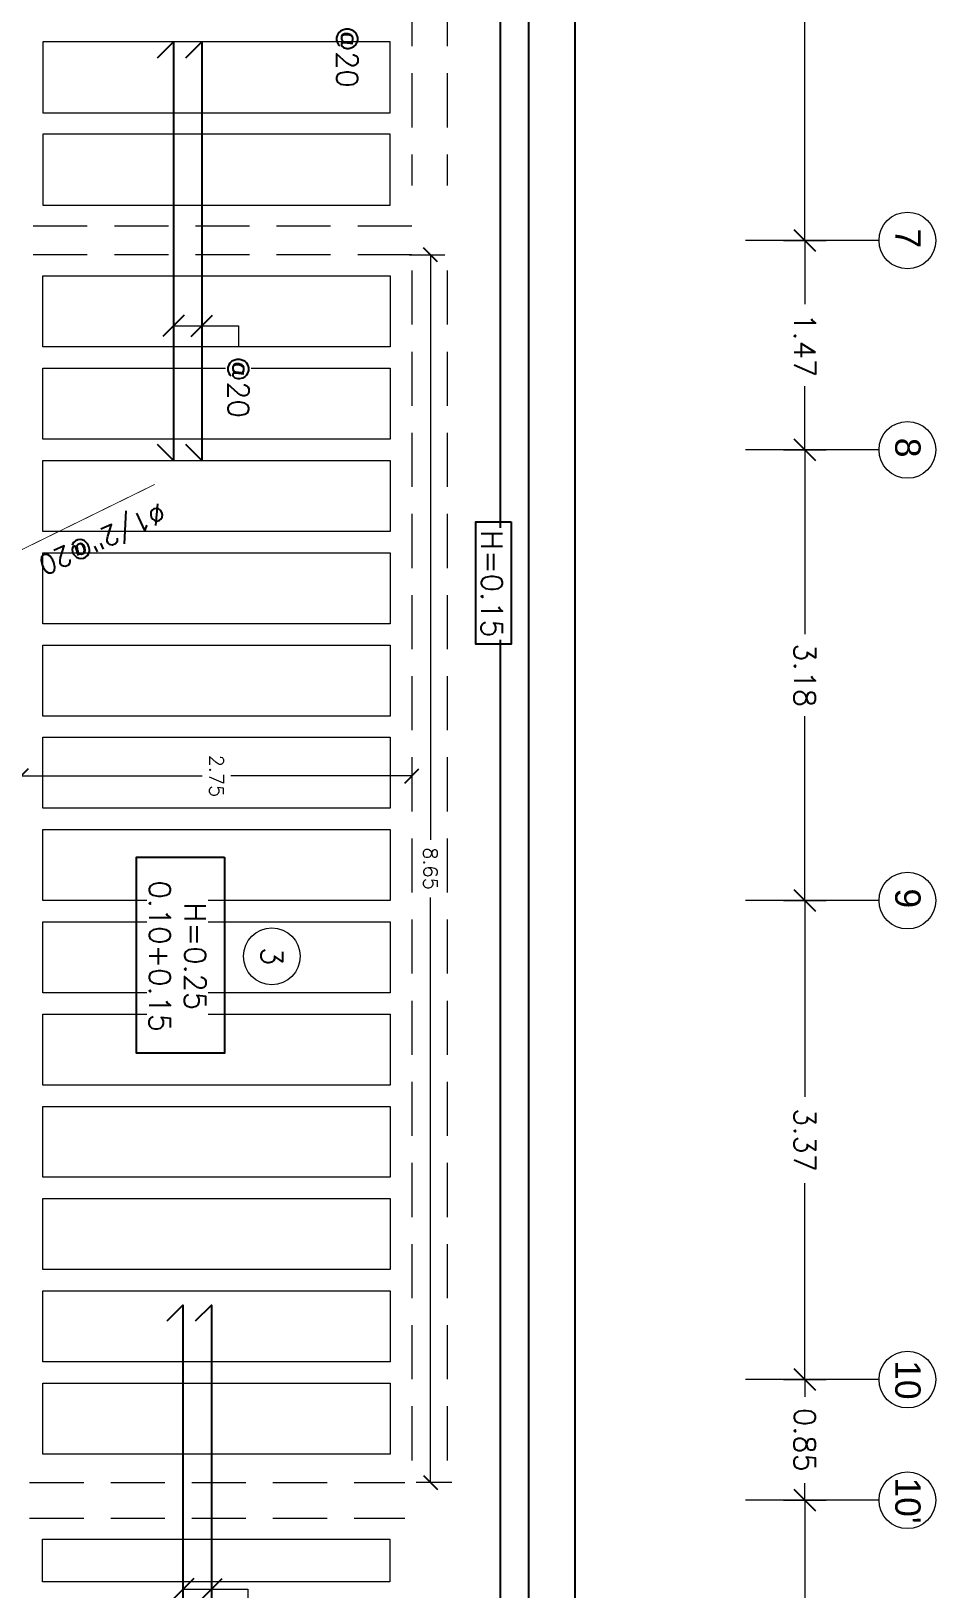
# Model space of a CAD drawing. Header units: metres. Extents: x -44 to 358, y -286 to 66.
# Drawn here: x 32.35 to 38.72, y -274.04 to -263.07 of the extents above; entities that cross this region are included whole.
import ezdxf
from ezdxf.enums import TextEntityAlignment as Align

# ---------------------------------------------------------------- set-up
doc = ezdxf.new("R2010")
doc.units = ezdxf.units.M
doc.header["$LTSCALE"] = 0.3
doc.header["$PDMODE"] = 3
doc.linetypes.add('Grid Line 1_2_', pattern=[22.225, 12.7, -3.175, 3.175, -3.175])
doc.linetypes.add('HIDDEN', pattern=[9.525, 6.35, -3.175])
for name, color, linetype, lineweight in [('0-S-GRID', 1, 'Continuous', 9), ('0-S-GRID-IDEN', 1, 'Continuous', 9), ('BOVEDILLA', 8, 'Continuous', 5), ('Columnas', 7, 'Continuous', 18), ('VIGAS', 1, 'HIDDEN', 15)]:
    doc.layers.add(name, color=color, linetype=linetype, lineweight=lineweight)
for name, color, linetype in [('ACERO', 5, 'Continuous'), ('BP', 3, 'Continuous'), ('DIMCOL', 4, 'Continuous'), ('DIMTEXTO', 4, 'Continuous'), ('REBAR', 5, 'Continuous')]:
    doc.layers.add(name, color=color, linetype=linetype)
doc.styles.add('Arial_2', font='arial.ttf', dxfattribs={"height": 0.2})
doc.styles.add('SMPLEX', font='simplex.shx')
doc.dimstyles.new('DIM-50', dxfattribs={"dimscale": 0.5, "dimtxt": 0.2, "dimasz": 0.2, "dimexe": 0.2, "dimexo": 0.2, "dimgap": 0.1, "dimtad": 0, "dimtih": 1, "dimtoh": 1, "dimzin": 0, "dimdsep": 46, "dimtxsty": 'SMPLEX', "dimblk1": 'OBLIQUE', "dimblk2": 'OBLIQUE', "dimsah": 1, "dimcen": 0.2, "dimclrd": 4, "dimclre": 4, "dimclrt": 4, "dimadec": 0, "dimazin": 0, "dimtfac": 1, "dimtmove": 0, "dimatfit": 3, "dimldrblk": 'OPEN30', "dimfxl": 0.3, "dimfxlon": 1, "dimtfill": 1, "dimtolj": 1, "dimtzin": 0, "dimarcsym": 0})
doc.dimstyles.new('DIM-75', dxfattribs={"dimscale": 0.75, "dimtxt": 0.2, "dimasz": 0.2, "dimexe": 0.2, "dimexo": 0.2, "dimgap": 0.1, "dimtad": 0, "dimtih": 1, "dimtoh": 1, "dimzin": 0, "dimdsep": 46, "dimtxsty": 'SMPLEX', "dimblk1": 'OBLIQUE', "dimblk2": 'OBLIQUE', "dimsah": 1, "dimcen": 0.2, "dimclrd": 4, "dimclre": 4, "dimclrt": 4, "dimadec": 0, "dimazin": 0, "dimtfac": 1, "dimtmove": 0, "dimatfit": 3, "dimldrblk": 'OBLIQUE', "dimfxl": 0.2, "dimfxlon": 1, "dimtfill": 1, "dimtolj": 1, "dimtzin": 0, "dimarcsym": 0})

# ---------------------------------------------------------------- blocks, each defined once
blk = doc.blocks.new('_OBLIQUE')
at = {"color": 0, "linetype": 'ByBlock'}
blk.add_line((-0.5, -0.5), (0.5, 0.5), dxfattribs=at)
blk = doc.blocks.new('*D2188')
at = {"layer": 'ACERO', "color": 4, "lineweight": -2, "ltscale": 0.2, "transparency": 16777216}
for p, q in [((125.69, -20.278), (125.79, -20.278)), ((125.69, -20.278), (125.69, -21.554)), ((125.69, -23.03), (125.69, -21.754)), ((125.69, -23.03), (125.79, -23.03))]:
    blk.add_line(p, q, dxfattribs=at)
at = {"layer": 'DEFPOINTS', "color": 0, "ltscale": 0.2, "transparency": 16777216}
for p in [(125.69, -20.278), (125.69, -23.03), (125.69, -23.03)]:
    blk.add_point(p, dxfattribs=at)
at = {"layer": 'ACERO', "color": 4, "lineweight": -2, "ltscale": 0.2, "transparency": 16777216, "xscale": 0.1, "yscale": 0.1, "zscale": 0.1}
for p, rotation in [((125.69, -20.278), 90), ((125.69, -23.03), 270)]:
    blk.add_blockref('_OBLIQUE', p, dxfattribs=dict(at, rotation=rotation))
at = {"layer": 'ACERO', "color": 4, "ltscale": 0.2, "transparency": 16777216, "insert": (125.69, -21.654), "char_height": 0.1, "attachment_point": 5, "style": 'SMPLEX', "bg_fill": 3, "box_fill_scale": 1.1, "bg_fill_color": 256, "bg_fill_true_color": 13158600, "bg_fill_transparency": 0}
blk.add_mtext('\\A1;2.75', dxfattribs=at)
blk = doc.blocks.new('_Open30')
at = {"color": 0, "lineweight": -2}
for p, q in [((-1, 0.27), (0, 0)), ((0, 0), (-1, -0.27)), ((0, 0), (-1, 0))]:
    blk.add_line(p, q, dxfattribs=at)
blk = doc.blocks.new('*D2189')
at = {"layer": 'ACERO', "color": 4, "lineweight": -2, "ltscale": 0.2, "transparency": 16777216}
for p, q in [((122.019, -20.296), (122.019, -20.046)), ((130.668, -19.996), (130.668, -20.246)), ((122.019, -20.146), (126.141, -20.146)), ((130.668, -20.146), (126.546, -20.146))]:
    blk.add_line(p, q, dxfattribs=at)
at = {"layer": 'DEFPOINTS', "color": 0, "ltscale": 0.2, "transparency": 16777216}
for p in [(130.668, 0), (130.668, -20.146), (122.019, -20.508)]:
    blk.add_point(p, dxfattribs=at)
at = {"layer": 'ACERO', "color": 4, "lineweight": -2, "ltscale": 0.2, "transparency": 16777216, "xscale": 0.1, "yscale": 0.1, "zscale": 0.1, "rotation": 180}
blk.add_blockref('_OBLIQUE', (122.019, -20.146), dxfattribs=at)
at = {"layer": 'ACERO', "color": 4, "lineweight": -2, "ltscale": 0.2, "transparency": 16777216, "xscale": 0.1, "yscale": 0.1, "zscale": 0.1}
blk.add_blockref('_OBLIQUE', (130.668, -20.146), dxfattribs=at)
at = {"layer": 'ACERO', "color": 4, "ltscale": 0.2, "transparency": 16777216, "insert": (126.343, -20.146), "char_height": 0.1, "attachment_point": 5, "style": 'SMPLEX', "bg_fill": 3, "box_fill_scale": 1.1, "bg_fill_color": 256, "bg_fill_true_color": 13158600, "bg_fill_transparency": 0}
blk.add_mtext('\\A1;8.65', dxfattribs=at)
blk = doc.blocks.new('*U2205')
at = {"layer": 'BOVEDILLA'}
blk.add_lwpolyline([(-0.25, 1.224), (0.25, 1.224), (0.25, -1.224), (-0.25, -1.224)], close=True, dxfattribs=at)
blk = doc.blocks.new('*U2206')
at = {"layer": 'BOVEDILLA', "color": 0, "linetype": 'ByBlock', "lineweight": -2, "transparency": 16777216}
for p in [(0, 0), (0.65, 0), (1.3, 0), (1.95, 0), (2.6, 0), (3.25, 0), (3.9, 0), (4.55, 0), (5.2, 0), (5.85, 0), (6.5, 0), (7.15, 0), (7.8, 0)]:
    blk.add_blockref('*U2205', p, dxfattribs=at)
blk = doc.blocks.new('*D2174')
at = {"layer": 'DEFPOINTS', "color": 0, "ltscale": 0.05, "transparency": 16777216}
for p in [(121.919, -17.509), (117.768, -17.925), (121.919, -17.925)]:
    blk.add_point(p, dxfattribs=at)
at = {"layer": 'DIMTEXTO', "color": 4, "lineweight": -2, "ltscale": 0.05, "transparency": 16777216}
for p, q in [((117.768, -17.659), (117.768, -17.359)), ((121.919, -17.659), (121.919, -17.359)), ((117.768, -17.509), (119.554, -17.509)), ((121.919, -17.509), (120.133, -17.509))]:
    blk.add_line(p, q, dxfattribs=at)
at = {"layer": 'DIMTEXTO', "color": 4, "lineweight": -2, "ltscale": 0.05, "transparency": 16777216, "xscale": 0.15, "yscale": 0.15, "zscale": 0.15, "rotation": 180}
blk.add_blockref('_OBLIQUE', (117.768, -17.509), dxfattribs=at)
at = {"layer": 'DIMTEXTO', "color": 4, "lineweight": -2, "ltscale": 0.05, "transparency": 16777216, "xscale": 0.15, "yscale": 0.15, "zscale": 0.15}
blk.add_blockref('_OBLIQUE', (121.919, -17.509), dxfattribs=at)
at = {"layer": 'DIMTEXTO', "color": 4, "ltscale": 0.05, "transparency": 16777216, "insert": (119.843, -17.509), "char_height": 0.15, "attachment_point": 5, "style": 'SMPLEX', "bg_fill": 3, "box_fill_scale": 1.1, "bg_fill_color": 256, "bg_fill_true_color": 13158600, "bg_fill_transparency": 0}
blk.add_mtext('\\A1;4.15', dxfattribs=at)
blk = doc.blocks.new('*D2175')
at = {"layer": 'DEFPOINTS', "color": 0, "ltscale": 0.2, "transparency": 16777216}
for p in [(123.393, -17.509), (121.919, -17.925), (123.393, -17.925)]:
    blk.add_point(p, dxfattribs=at)
at = {"layer": 'DIMTEXTO', "color": 4, "lineweight": -2, "ltscale": 0.2, "transparency": 16777216}
for p, q in [((121.919, -17.659), (121.919, -17.359)), ((123.393, -17.659), (123.393, -17.359)), ((121.919, -17.509), (122.367, -17.509)), ((123.393, -17.509), (122.945, -17.509))]:
    blk.add_line(p, q, dxfattribs=at)
at = {"layer": 'DIMTEXTO', "color": 4, "lineweight": -2, "ltscale": 0.2, "transparency": 16777216, "xscale": 0.15, "yscale": 0.15, "zscale": 0.15, "rotation": 180}
blk.add_blockref('_OBLIQUE', (121.919, -17.509), dxfattribs=at)
at = {"layer": 'DIMTEXTO', "color": 4, "lineweight": -2, "ltscale": 0.2, "transparency": 16777216, "xscale": 0.15, "yscale": 0.15, "zscale": 0.15}
blk.add_blockref('_OBLIQUE', (123.393, -17.509), dxfattribs=at)
at = {"layer": 'DIMTEXTO', "color": 4, "ltscale": 0.2, "transparency": 16777216, "insert": (122.656, -17.509), "char_height": 0.15, "attachment_point": 5, "style": 'SMPLEX', "bg_fill": 3, "box_fill_scale": 1.1, "bg_fill_color": 256, "bg_fill_true_color": 13158600, "bg_fill_transparency": 0}
blk.add_mtext('\\A1;1.47', dxfattribs=at)
blk = doc.blocks.new('*D2176')
at = {"layer": 'DEFPOINTS', "color": 0, "ltscale": 0.2, "transparency": 16777216}
for p in [(126.568, -17.509), (123.393, -17.925), (126.568, -17.925)]:
    blk.add_point(p, dxfattribs=at)
at = {"layer": 'DIMTEXTO', "color": 4, "lineweight": -2, "ltscale": 0.2, "transparency": 16777216}
for p, q in [((123.393, -17.659), (123.393, -17.359)), ((126.568, -17.659), (126.568, -17.359)), ((123.393, -17.509), (124.691, -17.509)), ((126.568, -17.509), (125.27, -17.509))]:
    blk.add_line(p, q, dxfattribs=at)
at = {"layer": 'DIMTEXTO', "color": 4, "lineweight": -2, "ltscale": 0.2, "transparency": 16777216, "xscale": 0.15, "yscale": 0.15, "zscale": 0.15, "rotation": 180}
blk.add_blockref('_OBLIQUE', (123.393, -17.509), dxfattribs=at)
at = {"layer": 'DIMTEXTO', "color": 4, "lineweight": -2, "ltscale": 0.2, "transparency": 16777216, "xscale": 0.15, "yscale": 0.15, "zscale": 0.15}
blk.add_blockref('_OBLIQUE', (126.568, -17.509), dxfattribs=at)
at = {"layer": 'DIMTEXTO', "color": 4, "ltscale": 0.2, "transparency": 16777216, "insert": (124.981, -17.509), "char_height": 0.15, "attachment_point": 5, "style": 'SMPLEX', "bg_fill": 3, "box_fill_scale": 1.1, "bg_fill_color": 256, "bg_fill_true_color": 13158600, "bg_fill_transparency": 0}
blk.add_mtext('\\A1;3.18', dxfattribs=at)
blk = doc.blocks.new('*D2177')
at = {"layer": 'DEFPOINTS', "color": 0, "ltscale": 0.2, "transparency": 16777216}
for p in [(129.943, -17.509), (126.568, -17.925), (129.943, -17.925)]:
    blk.add_point(p, dxfattribs=at)
at = {"layer": 'DIMTEXTO', "color": 4, "lineweight": -2, "ltscale": 0.2, "transparency": 16777216}
for p, q in [((126.568, -17.659), (126.568, -17.359)), ((129.943, -17.659), (129.943, -17.359)), ((126.568, -17.509), (127.952, -17.509)), ((129.943, -17.509), (128.559, -17.509))]:
    blk.add_line(p, q, dxfattribs=at)
at = {"layer": 'DIMTEXTO', "color": 4, "lineweight": -2, "ltscale": 0.2, "transparency": 16777216, "xscale": 0.15, "yscale": 0.15, "zscale": 0.15, "rotation": 180}
blk.add_blockref('_OBLIQUE', (126.568, -17.509), dxfattribs=at)
at = {"layer": 'DIMTEXTO', "color": 4, "lineweight": -2, "ltscale": 0.2, "transparency": 16777216, "xscale": 0.15, "yscale": 0.15, "zscale": 0.15}
blk.add_blockref('_OBLIQUE', (129.943, -17.509), dxfattribs=at)
at = {"layer": 'DIMTEXTO', "color": 4, "ltscale": 0.2, "transparency": 16777216, "insert": (128.256, -17.509), "char_height": 0.15, "attachment_point": 5, "style": 'SMPLEX', "bg_fill": 3, "box_fill_scale": 1.1, "bg_fill_color": 256, "bg_fill_true_color": 13158600, "bg_fill_transparency": 0}
blk.add_mtext('\\A1;3.37', dxfattribs=at)
blk = doc.blocks.new('*D2178')
at = {"layer": 'DEFPOINTS', "color": 0, "ltscale": 0.2, "transparency": 16777216}
for p in [(130.793, -17.509), (129.943, -17.925), (130.793, -17.925)]:
    blk.add_point(p, dxfattribs=at)
at = {"layer": 'DIMTEXTO', "color": 4, "lineweight": -2, "ltscale": 0.2, "transparency": 16777216}
for p, q in [((129.943, -17.659), (129.943, -17.359)), ((130.793, -17.659), (130.793, -17.359)), ((129.943, -17.509), (130.064, -17.509)), ((130.793, -17.509), (130.672, -17.509))]:
    blk.add_line(p, q, dxfattribs=at)
at = {"layer": 'DIMTEXTO', "color": 4, "lineweight": -2, "ltscale": 0.2, "transparency": 16777216, "xscale": 0.15, "yscale": 0.15, "zscale": 0.15, "rotation": 180}
blk.add_blockref('_OBLIQUE', (129.943, -17.509), dxfattribs=at)
at = {"layer": 'DIMTEXTO', "color": 4, "lineweight": -2, "ltscale": 0.2, "transparency": 16777216, "xscale": 0.15, "yscale": 0.15, "zscale": 0.15}
blk.add_blockref('_OBLIQUE', (130.793, -17.509), dxfattribs=at)
at = {"layer": 'DIMTEXTO', "color": 4, "ltscale": 0.2, "transparency": 16777216, "insert": (130.368, -17.509), "char_height": 0.15, "attachment_point": 5, "style": 'SMPLEX', "bg_fill": 3, "box_fill_scale": 1.1, "bg_fill_color": 256, "bg_fill_true_color": 13158600, "bg_fill_transparency": 0}
blk.add_mtext('\\A1;0.85', dxfattribs=at)
blk = doc.blocks.new('*D2168')
at = {"layer": 'DEFPOINTS', "color": 0, "ltscale": 0.2, "transparency": 16777216}
for p in [(136.193, -17.509), (130.793, -17.925), (136.193, -17.925)]:
    blk.add_point(p, dxfattribs=at)
at = {"layer": 'DIMTEXTO', "color": 4, "lineweight": -2, "ltscale": 0.2, "transparency": 16777216}
for p, q in [((130.793, -17.659), (130.793, -17.359)), ((136.193, -17.659), (136.193, -17.359)), ((130.793, -17.509), (133.189, -17.509)), ((136.193, -17.509), (133.797, -17.509))]:
    blk.add_line(p, q, dxfattribs=at)
at = {"layer": 'DIMTEXTO', "color": 4, "lineweight": -2, "ltscale": 0.2, "transparency": 16777216, "xscale": 0.15, "yscale": 0.15, "zscale": 0.15, "rotation": 180}
blk.add_blockref('_OBLIQUE', (130.793, -17.509), dxfattribs=at)
at = {"layer": 'DIMTEXTO', "color": 4, "lineweight": -2, "ltscale": 0.2, "transparency": 16777216, "xscale": 0.15, "yscale": 0.15, "zscale": 0.15}
blk.add_blockref('_OBLIQUE', (136.193, -17.509), dxfattribs=at)
at = {"layer": 'DIMTEXTO', "color": 4, "ltscale": 0.2, "transparency": 16777216, "insert": (133.493, -17.509), "char_height": 0.15, "attachment_point": 5, "style": 'SMPLEX', "bg_fill": 3, "box_fill_scale": 1.1, "bg_fill_color": 256, "bg_fill_true_color": 13158600, "bg_fill_transparency": 0}
blk.add_mtext('\\A1;5.40', dxfattribs=at)
blk = doc.blocks.new('*D2195')
at = {"layer": 'DEFPOINTS', "color": 0, "transparency": 16777216}
for p in [(119.994, -20.733), (119.994, -20.994), (120.194, -20.999)]:
    blk.add_point(p, dxfattribs=at)
at = {"layer": 'DIMTEXTO', "color": 4, "lineweight": -2, "transparency": 16777216}
for p, q in [((119.994, -20.844), (119.994, -20.583)), ((120.194, -20.849), (120.194, -20.583)), ((119.994, -20.733), (120.194, -20.733)), ((120.194, -20.733), (120.344, -20.733))]:
    blk.add_line(p, q, dxfattribs=at)
at = {"layer": 'DIMTEXTO', "color": 4, "lineweight": -2, "transparency": 16777216, "xscale": 0.15, "yscale": 0.15, "zscale": 0.15, "rotation": 180}
blk.add_blockref('_OBLIQUE', (119.994, -20.733), dxfattribs=at)
at = {"layer": 'DIMTEXTO', "color": 4, "lineweight": -2, "transparency": 16777216, "xscale": 0.15, "yscale": 0.15, "zscale": 0.15}
blk.add_blockref('_OBLIQUE', (120.194, -20.733), dxfattribs=at)
at = {"layer": 'DIMTEXTO', "color": 4, "transparency": 16777216, "insert": (120.626, -20.733), "char_height": 0.15, "attachment_point": 5, "style": 'SMPLEX', "bg_fill": 3, "box_fill_scale": 1.1, "bg_fill_color": 256, "bg_fill_true_color": 13158600, "bg_fill_transparency": 0}
blk.add_mtext('\\A1;@20', dxfattribs=at)
blk = doc.blocks.new('*D2211')
at = {"layer": 'DEFPOINTS', "color": 0, "transparency": 16777216}
for p in [(123.053, -21.757), (122.52, -21.957), (123.053, -21.957)]:
    blk.add_point(p, dxfattribs=at)
at = {"layer": 'DIMTEXTO', "color": 4, "lineweight": -2, "transparency": 16777216}
for p, q in [((122.52, -21.757), (122.52, -21.5)), ((122.52, -21.5), (122.67, -21.5)), ((122.67, -21.757), (122.37, -21.757)), ((122.52, -21.957), (122.52, -21.757)), ((122.67, -21.957), (122.37, -21.957))]:
    blk.add_line(p, q, dxfattribs=at)
at = {"layer": 'DIMTEXTO', "color": 4, "lineweight": -2, "transparency": 16777216, "xscale": 0.15, "yscale": 0.15, "zscale": 0.15}
for p, rotation in [((122.52, -21.757), 90), ((122.52, -21.957), 270)]:
    blk.add_blockref('_OBLIQUE', p, dxfattribs=dict(at, rotation=rotation))
at = {"layer": 'DIMTEXTO', "color": 4, "transparency": 16777216, "insert": (122.952, -21.5), "char_height": 0.15, "attachment_point": 5, "style": 'SMPLEX', "bg_fill": 3, "box_fill_scale": 1.1, "bg_fill_color": 256, "bg_fill_true_color": 13158600, "bg_fill_transparency": 0}
blk.add_mtext('\\A1;@20', dxfattribs=at)
blk = doc.blocks.new('*D2213')
at = {"layer": 'DEFPOINTS', "color": 0, "transparency": 16777216}
for p in [(131.952, -21.689), (131.419, -21.889), (131.952, -21.889)]:
    blk.add_point(p, dxfattribs=at)
at = {"layer": 'DIMTEXTO', "color": 4, "lineweight": -2, "transparency": 16777216}
for p, q in [((131.419, -21.689), (131.419, -21.432)), ((131.419, -21.432), (131.569, -21.432)), ((131.569, -21.689), (131.269, -21.689)), ((131.419, -21.889), (131.419, -21.689)), ((131.569, -21.889), (131.269, -21.889))]:
    blk.add_line(p, q, dxfattribs=at)
at = {"layer": 'DIMTEXTO', "color": 4, "lineweight": -2, "transparency": 16777216, "xscale": 0.15, "yscale": 0.15, "zscale": 0.15}
for p, rotation in [((131.419, -21.689), 90), ((131.419, -21.889), 270)]:
    blk.add_blockref('_OBLIQUE', p, dxfattribs=dict(at, rotation=rotation))
at = {"layer": 'DIMTEXTO', "color": 4, "transparency": 16777216, "insert": (131.851, -21.432), "char_height": 0.15, "attachment_point": 5, "style": 'SMPLEX', "bg_fill": 3, "box_fill_scale": 1.1, "bg_fill_color": 256, "bg_fill_true_color": 13158600, "bg_fill_transparency": 0}
blk.add_mtext('\\A1;@20', dxfattribs=at)
blk = doc.blocks.new('A$C9fa7533f')
at = {"layer": 'BOVEDILLA'}
blk.add_lwpolyline([(14.401, 21.199), (13.901, 21.199), (13.901, 18.751), (14.401, 18.751)], close=True, dxfattribs=at)
at = {"layer": 'VIGAS', "ltscale": 0.2}
for p, q in [((8.901, 21.601), (14.263, 21.601)), ((14.863, 21.601), (23.401, 21.601)), ((8.901, 21.351), (14.263, 21.351)), ((14.551, 21.351), (14.551, 15.851)), ((14.751, 21.351), (14.751, 15.851)), ((14.863, 21.351), (23.401, 21.351)), ((23.401, 15.801), (23.401, 21.301)), ((23.651, 15.801), (23.651, 21.301))]:
    blk.add_line(p, q, dxfattribs=at)
at = {"layer": 'DIMTEXTO'}
dim = blk.add_linear_dim(base=(12.726, 20.896), p1=(12.926, 20.63), p2=(12.726, 20.634), angle=360, text='@20', dimstyle='DIM-75', dxfattribs=at)
dim.commit()
dim.dimension.update_dxf_attribs({"geometry": '*D2195', "text_midpoint": (13.358, 20.896), "dimtype": 128, "insert": (-107.267, 41.629)})
at = {"layer": 'BOVEDILLA'}
blk.add_lwpolyline([(13.751, 21.199), (13.251, 21.199), (13.251, 18.751), (13.751, 18.751)], close=True, dxfattribs=at)
at = {"layer": 'ACERO', "ltscale": 0.2}
dim = blk.add_linear_dim(base=(18.423, 18.599), p1=(18.423, 21.351), p2=(18.423, 18.599), angle=90, dimstyle='DIM-50', dxfattribs=at)
dim.commit()
dim.dimension.update_dxf_attribs({"geometry": '*D2188', "text_midpoint": (18.423, 19.975), "insert": (-107.267, 41.629)})
dim = blk.add_linear_dim(base=(23.401, 21.483), p1=(14.751, 21.12), p2=(23.401, 0), dimstyle='DIM-50', dxfattribs=at)
dim.commit()
dim.dimension.update_dxf_attribs({"geometry": '*D2189', "text_midpoint": (19.076, 21.483), "insert": (-107.267, 41.629)})
at = {"layer": '0-S-GRID-IDEN'}
for centre in [(14.651, 24.843), (16.126, 24.843), (19.301, 24.843), (22.676, 24.843), (23.526, 24.843), (19.694, 20.365)]:
    blk.add_circle(centre, 0.2, dxfattribs=at)
at = {"layer": 'ACERO'}
for p, q in [((34.231, 22.175), (7.513, 22.175)), ((34.231, 21.975), (7.513, 21.975))]:
    blk.add_line(p, q, dxfattribs=at)
for points in [[(13.364, 19.759), (13.251, 19.872), (16.201, 19.872), (16.089, 19.759)], [(22.263, 19.827), (22.151, 19.939), (25.101, 19.939), (24.988, 19.827)], [(13.364, 19.559), (13.251, 19.672), (16.201, 19.672), (16.089, 19.559)], [(22.263, 19.627), (22.151, 19.739), (25.101, 19.739), (24.988, 19.627)]]:
    blk.add_lwpolyline(points, dxfattribs=at)
at = {"layer": 'BP', "ltscale": 0.2}
blk.add_line((6.901, 22.499), (34.951, 22.499), dxfattribs=at)
at = {"layer": 'DIMTEXTO', "color": 4}
blk.add_lwpolyline([(16.634, 22.051), (17.494, 22.051), (17.494, 21.802), (16.634, 21.802)], close=True, dxfattribs=at)
at = {"layer": 'DIMTEXTO', "ltscale": 0.2}
blk.add_lwpolyline([(18.996, 20.031), (20.376, 20.031), (20.376, 19.411), (18.996, 19.411)], close=True, dxfattribs=at)
at = {"layer": 'REBAR', "color": 6, "const_width": 0.00576}
blk.add_lwpolyline([(16.421, 17.71), (16.831, 18.599), (16.369, 19.541)], dxfattribs=at)
at = {"layer": 'DIMTEXTO', "style": 'SMPLEX'}
blk.add_text('3', height=0.15, dxfattribs=at).set_placement((19.694, 20.365), align=Align.MIDDLE_CENTER)
at = {"layer": 'DIMTEXTO', "width": 0.16835, "style": 'Arial_2'}
for s, insert, char_height, attachment_point in [('7', (14.705, 24.936), 0.179, 3), ('8', (16.18, 24.936), 0.179, 3), ('9', (19.355, 24.936), 0.179, 3), ('10', (22.678, 24.936), 0.1786, 2), ("10'", (23.528, 24.936), 0.1786, 2)]:
    blk.add_mtext(s, dxfattribs=dict(at, insert=insert, char_height=char_height, attachment_point=attachment_point))
at = {"layer": 'DIMTEXTO', "color": 1, "ltscale": 0.05}
dim = blk.add_linear_dim(base=(14.651, 24.12), p1=(10.501, 23.703), p2=(14.651, 23.703), dimstyle='DIM-75', override={"dimtmove": 1}, dxfattribs=at)
dim.commit()
dim.dimension.update_dxf_attribs({"geometry": '*D2174', "text_midpoint": (12.576, 24.12), "insert": (-107.267, 41.629)})
at = {"layer": 'DIMCOL', "color": 4, "insert": (16.735, 19.161), "char_height": 0.135, "attachment_point": 5, "rotation": 294.2932, "style": 'SMPLEX', "bg_fill": 3, "box_fill_scale": 1.1, "bg_fill_color": 256, "bg_fill_true_color": 13158600, "bg_fill_transparency": 0}
blk.add_mtext('\\A1;∅1/2"@20', dxfattribs=at)
at = {"layer": 'DIMTEXTO', "color": 4, "insert": (17.07, 21.916), "char_height": 0.15, "attachment_point": 5, "rotation": 0, "style": 'SMPLEX', "bg_fill": 3, "box_fill_scale": 1.1, "bg_fill_color": 256, "bg_fill_true_color": 13158600, "bg_fill_transparency": 0}
blk.add_mtext('\\A1;H=0.15', dxfattribs=at)
at = {"layer": 'DIMTEXTO', "ltscale": 0.2}
dim = blk.add_linear_dim(base=(16.1257, 24.1197), p1=(14.6513, 23.7034), p2=(16.1257, 23.7034), dimstyle='DIM-75', override={"dimtmove": 1}, dxfattribs=at)
dim.commit()
dim.dimension.update_dxf_attribs({"geometry": '*D2175', "text_midpoint": (15.3885, 24.1197), "insert": (-107.2674, 41.6286)})
at = {"layer": 'DIMTEXTO'}
dim = blk.add_linear_dim(base=(24.152, 19.739), p1=(24.685, 19.939), p2=(24.685, 19.739), angle=90, text='@20', dimstyle='DIM-75', dxfattribs=at)
dim.commit()
dim.dimension.update_dxf_attribs({"geometry": '*D2213', "text_midpoint": (24.584, 20.196), "dimtype": 128, "insert": (-107.267, 41.629)})
at = {"layer": '0-S-GRID', "linetype": 'Grid Line 1_2_'}
blk.add_line((14.651, 24.643), (14.651, 23.703), dxfattribs=at)
blk.add_line((14.651, 24.643), (14.651, 23.703), dxfattribs=at)
at = {"layer": 'BOVEDILLA'}
blk.add_lwpolyline([(23.801, 21.197), (24.1, 21.197), (24.1, 18.749), (23.801, 18.749)], close=True, dxfattribs=at)
blk.add_blockref('*U2206', (15.151, 19.975), dxfattribs=at)
at = {"layer": 'DIMTEXTO', "ltscale": 0.2}
dim = blk.add_linear_dim(base=(19.300655088, 24.119650487), p1=(16.125655087, 23.703444684), p2=(19.300655088, 23.703444684), dimstyle='DIM-75', override={"dimtmove": 1}, dxfattribs=at)
dim.commit()
dim.dimension.update_dxf_attribs({"geometry": '*D2176', "text_midpoint": (17.713155087, 24.119650487), "insert": (-107.267360881, 41.628606795)})
at = {"layer": '0-S-GRID', "linetype": 'Grid Line 1_2_'}
blk.add_line((16.126, 24.643), (16.126, 23.703), dxfattribs=at)
blk.add_line((16.126, 24.643), (16.126, 23.703), dxfattribs=at)
at = {"layer": 'DIMTEXTO', "color": 4, "insert": (19.694, 19.7), "char_height": 0.15, "attachment_point": 5, "rotation": 0, "style": 'SMPLEX', "bg_fill": 3, "box_fill_scale": 1.1, "bg_fill_color": 256, "bg_fill_true_color": 13158600, "bg_fill_transparency": 0}
blk.add_mtext('\\A1;H=0.25\\P0.10+0.15', dxfattribs=at)
at = {"layer": 'DIMTEXTO', "ltscale": 0.2}
dim = blk.add_linear_dim(base=(22.675655087, 24.119650517), p1=(19.300655088, 23.703444684), p2=(22.675655087, 23.703444714), dimstyle='DIM-75', override={"dimtmove": 1}, dxfattribs=at)
dim.commit()
dim.dimension.update_dxf_attribs({"geometry": '*D2177', "text_midpoint": (20.988155087, 24.119650517), "insert": (-107.267360881, 41.628606795)})
at = {"layer": 'DIMTEXTO'}
dim = blk.add_linear_dim(base=(15.253, 19.672), p1=(15.786, 19.872), p2=(15.786, 19.672), angle=90, text='@20', dimstyle='DIM-75', dxfattribs=at)
dim.commit()
dim.dimension.update_dxf_attribs({"geometry": '*D2211', "text_midpoint": (15.685, 20.129), "dimtype": 128, "insert": (-107.267, 41.629)})
at = {"layer": '0-S-GRID', "linetype": 'Grid Line 1_2_'}
blk.add_line((19.301, 24.643), (19.301, 23.703), dxfattribs=at)
blk.add_line((19.301, 24.643), (19.301, 23.703), dxfattribs=at)
at = {"layer": 'DIMTEXTO', "ltscale": 0.2}
dim = blk.add_linear_dim(base=(23.526, 24.12), p1=(22.676, 23.703), p2=(23.526, 23.703), dimstyle='DIM-75', override={"dimtmove": 1}, dxfattribs=at)
dim.commit()
dim.dimension.update_dxf_attribs({"geometry": '*D2178', "text_midpoint": (23.101, 24.12), "insert": (-107.267, 41.629)})
at = {"layer": '0-S-GRID', "linetype": 'Grid Line 1_2_'}
blk.add_line((22.676, 24.643), (22.676, 23.703), dxfattribs=at)
blk.add_line((22.676, 24.643), (22.676, 23.703), dxfattribs=at)
at = {"layer": 'DIMTEXTO', "ltscale": 0.2}
dim = blk.add_linear_dim(base=(28.926, 24.12), p1=(23.526, 23.703), p2=(28.926, 23.703), dimstyle='DIM-75', override={"dimtmove": 1}, dxfattribs=at)
dim.commit()
dim.dimension.update_dxf_attribs({"geometry": '*D2168', "text_midpoint": (26.226, 24.12), "insert": (-107.267, 41.629)})
at = {"layer": '0-S-GRID', "linetype": 'Grid Line 1_2_'}
blk.add_line((23.526, 24.643), (23.526, 23.703), dxfattribs=at)
blk.add_line((23.526, 24.643), (23.526, 23.703), dxfattribs=at)

msp = doc.modelspace()

# ---------------------------------------------------------------- block references
at = {"layer": 'Columnas', "ltscale": 0.2, "rotation": 270}
msp.add_blockref('A$C9fa7533f', (13.6795179, -249.8905372), dxfattribs=at)

doc.saveas('drawing.dxf')
